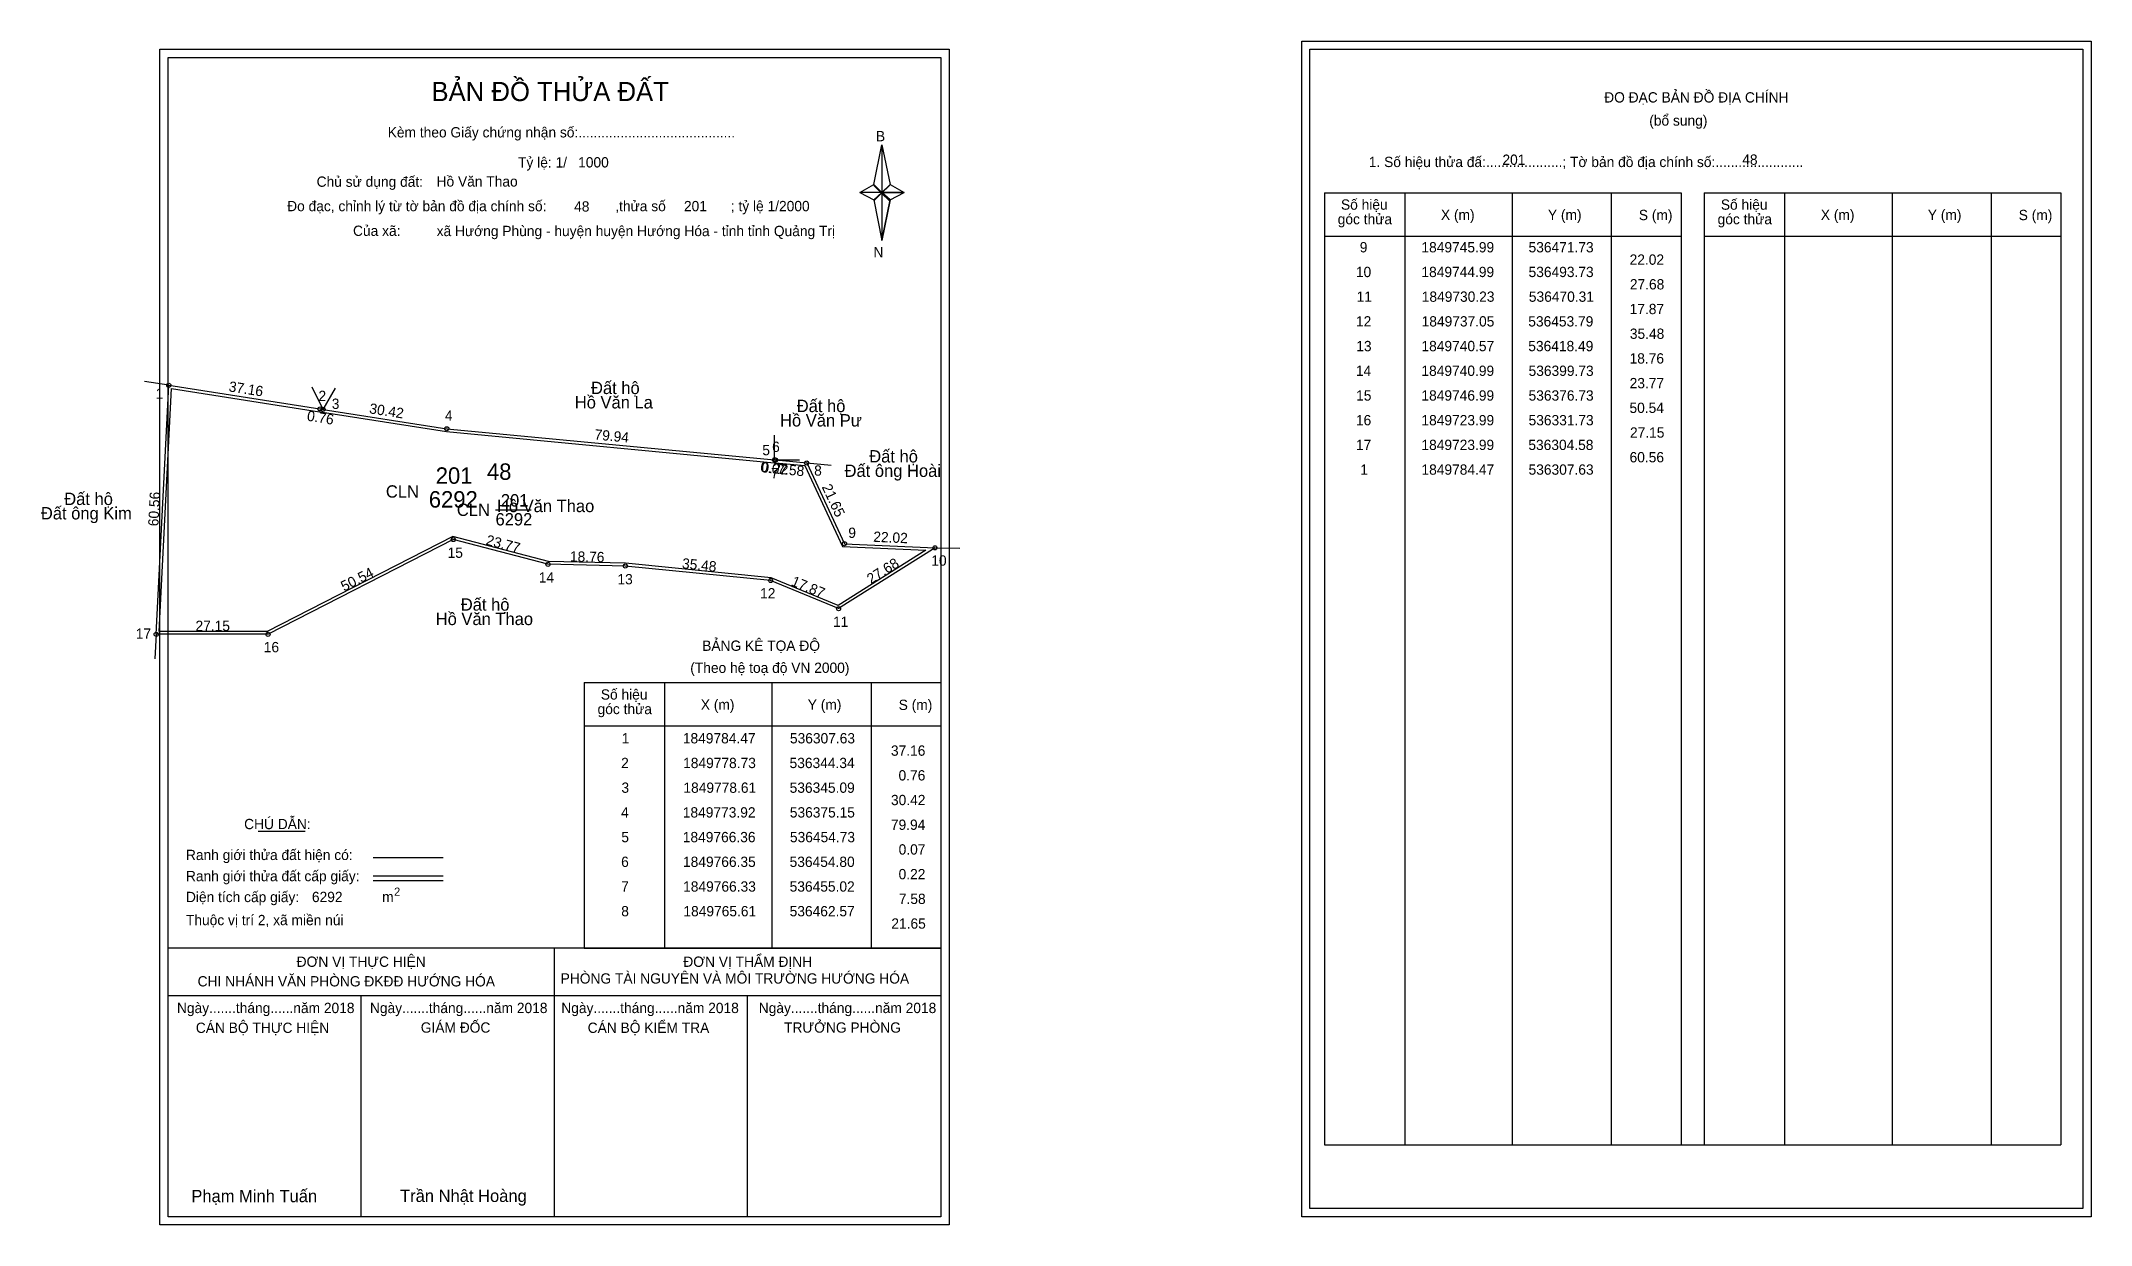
# Model space of a CAD drawing. Extents: x 536277 to 536774, y 1849581 to 1849868.
import ezdxf

# ---------------------------------------------------------------- set-up
doc = ezdxf.new("R2010")
doc.units = 0
for name, color, linetype in [('Level 1', 7, 'Continuous'), ('Level 10', 7, 'Continuous'), ('Level 11', 7, 'Continuous'), ('Level 13', 7, 'Continuous'), ('Level 2', 7, 'Continuous'), ('Level 27', 7, 'Continuous'), ('Level 3', 7, 'Continuous'), ('Level 36', 7, 'Continuous'), ('Level 4', 7, 'Continuous'), ('Level 49', 7, 'Continuous'), ('Level 5', 7, 'Continuous'), ('Level 53', 7, 'Continuous'), ('Level 55', 7, 'Continuous'), ('Level 6', 7, 'Continuous'), ('Level 63', 7, 'Continuous'), ('Level 7', 7, 'Continuous'), ('Level 9', 7, 'Continuous')]:
    doc.layers.add(name, color=color, linetype=linetype)

msp = doc.modelspace()

# ---------------------------------------------------------------- linework, layer by layer
at = {"layer": 'Level 1'}
for p, q in [((536584.77, 1849866.09), (536584.77, 1849866.09)), ((536307.45, 1849864.09), (536307.45, 1849864.09)), ((536478.87, 1849833.21), (536480.84, 1849842.85)), ((536480.84, 1849842.85), (536480.84, 1849831.33)), ((536480.84, 1849842.85), (536482.81, 1849833.21)), ((536475.43, 1849831.33), (536478.87, 1849833.21)), ((536478.87, 1849833.21), (536480.84, 1849831.33)), ((536480.69, 1849831.11), (536478.87, 1849832.99)), ((536480.84, 1849831.33), (536478.87, 1849829.49)), ((536480.69, 1849831.11), (536478.87, 1849829.27)), ((536478.87, 1849829.27), (536480.69, 1849831.11)), ((536482.66, 1849832.99), (536480.69, 1849831.11)), ((536480.69, 1849831.11), (536482.66, 1849832.99)), ((536482.66, 1849829.27), (536480.69, 1849831.11)), ((536482.81, 1849833.21), (536480.84, 1849831.33)), ((536480.84, 1849831.33), (536480.84, 1849819.63)), ((536480.84, 1849831.33), (536486.25, 1849831.33)), ((536480.84, 1849831.33), (536482.81, 1849829.49)), ((536482.81, 1849829.49), (536486.25, 1849831.33)), ((536588.31, 1849831.24), (536674.91, 1849831.24)), ((536607.9, 1849599.97), (536607.9, 1849831.24)), ((536633.97, 1849599.97), (536633.97, 1849831.24)), ((536657.94, 1849831.24), (536657.94, 1849599.97)), ((536674.91, 1849831.24), (536674.91, 1849599.97)), ((536680.56, 1849831.24), (536767.17, 1849831.24)), ((536700.15, 1849599.97), (536700.15, 1849831.24)), ((536726.23, 1849599.97), (536726.23, 1849831.24)), ((536750.2, 1849831.24), (536750.2, 1849599.97)), ((536767.17, 1849831.24), (536767.17, 1849599.97)), ((536478.87, 1849829.49), (536480.84, 1849819.63)), ((536482.81, 1849829.49), (536480.84, 1849819.63)), ((536588.31, 1849820.71), (536674.91, 1849820.71)), ((536680.56, 1849820.71), (536767.17, 1849820.71)), ((536408.55, 1849712.27), (536495.15, 1849712.27)), ((536428.14, 1849647.74), (536428.14, 1849712.27)), ((536454.21, 1849647.74), (536454.21, 1849712.27)), ((536478.18, 1849712.27), (536478.18, 1849647.74)), ((536408.55, 1849701.74), (536495.15, 1849701.74)), ((536329.37, 1849676.16), (536340.77, 1849676.16)), ((536357.23, 1849669.75), (536374.25, 1849669.75)), ((536357.23, 1849665.31), (536374.25, 1849665.31)), ((536357.23, 1849664.21), (536374.25, 1849664.21)), ((536414.28, 1849647.74), (536307.45, 1849647.74)), ((536495.15, 1849647.74), (536390.31, 1849647.74)), ((536401.3, 1849582.52), (536401.3, 1849647.74)), ((536408.55, 1849647.74), (536495.15, 1849647.74)), ((536495.15, 1849636.19), (536307.45, 1849636.19)), ((536354.37, 1849582.52), (536354.37, 1849636.19)), ((536448.22, 1849582.52), (536448.22, 1849636.19)), ((536588.31, 1849599.97), (536767.17, 1849599.97)), ((536495.15, 1849582.52), (536495.15, 1849582.52)), ((536772.47, 1849584.52), (536772.47, 1849584.52))]:
    msp.add_line(p, q, dxfattribs=at)
for points in [[(536478.87, 1849833.21), (536480.84, 1849842.85), (536480.84, 1849831.33)], [(536475.43, 1849831.33), (536478.87, 1849829.49), (536480.84, 1849831.33)], [(536480.84, 1849831.33), (536482.81, 1849833.21), (536486.25, 1849831.33)], [(536480.84, 1849831.33), (536480.84, 1849819.63), (536482.81, 1849829.49)]]:
    msp.add_lwpolyline(points, close=True, dxfattribs=at)
at = {"layer": 'Level 10'}
for p, q in [((536344.34, 1849778.73), (536345.09, 1849778.61)), ((536454.73, 1849766.36), (536454.8, 1849766.35)), ((536470.31, 1849730.23), (536453.79, 1849737.05))]:
    msp.add_line(p, q, dxfattribs=at)
for points in [[(536454.73, 1849766.36), (536454.8, 1849766.35), (536455.02, 1849766.33), (536462.57, 1849765.61), (536471.73, 1849745.99), (536493.73, 1849744.99), (536470.31, 1849730.23), (536453.79, 1849737.05), (536418.49, 1849740.57), (536399.73, 1849740.99), (536376.73, 1849746.99), (536331.73, 1849723.99), (536304.58, 1849723.99), (536307.63, 1849784.47), (536344.34, 1849778.73), (536345.09, 1849778.61), (536375.15, 1849773.92)], [(536454.65, 1849765.66), (536454.72, 1849765.65), (536454.96, 1849765.63), (536462.11, 1849764.95), (536471.27, 1849745.31), (536491.47, 1849744.39), (536470.24, 1849731.02), (536453.96, 1849737.74), (536418.53, 1849741.27), (536399.83, 1849741.69), (536376.65, 1849747.73), (536331.56, 1849724.69), (536305.32, 1849724.69), (536308.29, 1849783.66), (536344.23, 1849778.04), (536344.98, 1849777.92), (536375.06, 1849773.23)]]:
    msp.add_lwpolyline(points, close=True, dxfattribs=at)
at = {"layer": 'Level 11'}
for centre in [(536307.63, 1849784.47), (536344.34, 1849778.73), (536345.09, 1849778.61), (536375.15, 1849773.92), (536454.73, 1849766.36), (536454.73, 1849766.36), (536454.8, 1849766.35), (536455.02, 1849766.33), (536462.57, 1849765.61), (536376.73, 1849746.99), (536471.73, 1849745.99), (536493.73, 1849744.99), (536399.73, 1849740.99), (536418.49, 1849740.57), (536453.79, 1849737.05), (536470.31, 1849730.23), (536304.58, 1849723.99), (536331.73, 1849723.99)]:
    msp.add_circle(centre, 0.5, dxfattribs=at)
at = {"layer": 'Level 27'}
for p, q in [((536307.63, 1849784.47), (536301.71, 1849785.42)), ((536345.09, 1849778.61), (536342.47, 1849784.01)), ((536345.09, 1849778.61), (536348.09, 1849783.81)), ((536454.73, 1849766.36), (536454.73, 1849772.36)), ((536454.8, 1849766.35), (536460.8, 1849766.4)), ((536462.57, 1849765.61), (536468.54, 1849765.04)), ((536493.73, 1849744.99), (536499.73, 1849744.94)), ((536304.58, 1849723.99), (536304.28, 1849718))]:
    msp.add_line(p, q, dxfattribs=at)
at = {"layer": 'Level 3'}
for p, q in [((536588.31, 1849831.24), (536588.31, 1849599.97)), ((536680.56, 1849831.24), (536680.56, 1849599.97)), ((536408.55, 1849712.27), (536408.55, 1849647.74))]:
    msp.add_line(p, q, dxfattribs=at)
at = {"layer": 'Level 63'}
for points in [[(536305.45, 1849866.09), (536497.15, 1849866.09), (536497.15, 1849580.52), (536305.45, 1849580.52)], [(536582.78, 1849868.09), (536774.48, 1849868.09), (536774.48, 1849582.52), (536582.78, 1849582.52)], [(536584.78, 1849866.09), (536772.48, 1849866.09), (536772.48, 1849584.52), (536584.78, 1849584.52)], [(536307.45, 1849864.09), (536495.15, 1849864.09), (536495.15, 1849582.52), (536307.45, 1849582.52)]]:
    msp.add_lwpolyline(points, close=True, dxfattribs=at)
at = {"layer": 'Level 9'}
msp.add_line((536386.99, 1849754.23), (536395.68, 1849754.23), dxfattribs=at)

# ---------------------------------------------------------------- texts
at = {"layer": 'Level 1'}
for s, height, p in [('BẢN ĐỒ THỬA ĐẤT', 4.6657, (536371.42, 1849853.5)), ('ĐO ĐẠC BẢN ĐỒ ĐỊA CHÍNH', 2.5, (536656.25, 1849853.15)), ('(bổ sung)', 2.5, (536667.19, 1849847.53)), ('Kèm theo Giấy chứng nhận số:.........................................', 2.5, (536360.8, 1849844.67)), ('B', 2.5, (536479.38, 1849843.73)), ('1. Số hiệu thửa đấ:....................; Tờ bản đồ địa chính số:.......................', 2.5, (536599.08, 1849837.47)), ('Chủ sử dụng đất:', 2.5, (536343.54, 1849832.68)), ('Đo đạc, chỉnh lý từ tờ bản đồ địa chính số:                  ,thửa số                 ; tỷ lệ 1/2000', 2.5, (536336.38, 1849826.75)), ('góc thửa', 2.5, (536591.53, 1849823.58)), ('Số hiệu', 2.5, (536592.32, 1849827.11)), ('X (m)', 2.5, (536616.6, 1849824.63)), ('Y (m)', 2.5, (536642.58, 1849824.63)), ('S (m)', 2.5, (536664.66, 1849824.58)), ('góc thửa', 2.5, (536683.79, 1849823.58)), ('Số hiệu', 2.5, (536684.58, 1849827.11)), ('X (m)', 2.5, (536708.86, 1849824.63)), ('Y (m)', 2.5, (536734.84, 1849824.63)), ('S (m)', 2.5, (536756.92, 1849824.58)), ('Của xã:', 2.5, (536352.38, 1849820.75)), ('N', 2.5, (536478.78, 1849815.56)), ('BẢNG KÊ TỌA ĐỘ', 2.5, (536437.18, 1849719.97)), ('(Theo hệ toạ độ VN 2000)', 2.5, (536434.28, 1849714.61)), ('Số hiệu', 2.5, (536412.56, 1849708.13)), ('góc thửa', 2.5, (536411.77, 1849704.6)), ('X (m)', 2.5, (536436.84, 1849705.66)), ('Y (m)', 2.5, (536462.82, 1849705.66)), ('S (m)', 2.5, (536484.9, 1849705.61)), ('CHÚ DẪN:', 2.5, (536325.93, 1849676.66)), ('Ranh giới thửa đất hiện có:', 2.5, (536311.8, 1849669.16)), ('Ranh giới thửa đất cấp giấy:', 2.5, (536311.8, 1849664.02)), ('Diện tích cấp giấy:', 2.5, (536311.8, 1849658.94)), ('m', 2.5, (536359.45, 1849658.96)), ('2', 2, (536362.35, 1849660.47)), ('Thuộc vị trí 2, xã miền núi', 2.5, (536311.8, 1849653.34)), ('ĐƠN VỊ THỰC HIỆN', 2.5, (536338.68, 1849643.22)), ('ĐƠN VỊ THẨM ĐỊNH', 2.5, (536432.59, 1849643.22)), ('CHI NHÁNH VĂN PHÒNG ĐKĐĐ HƯỚNG HÓA', 2.5, (536314.64, 1849638.46)), ('PHÒNG TÀI NGUYÊN VÀ MÔI TRƯỜNG HƯỚNG HÓA', 2.5, (536402.81, 1849639.15)), ('Ngày.......tháng......năm 2018', 2.5, (536309.62, 1849631.99)), ('Ngày.......tháng......năm 2018', 2.5, (536356.49, 1849631.99)), ('Ngày.......tháng......năm 2018', 2.5, (536402.96, 1849631.99)), ('Ngày.......tháng......năm 2018', 2.5, (536450.92, 1849631.99)), ('CÁN BỘ THỰC HIỆN', 2.5, (536314.2, 1849627.17)), ('GIÁM ĐỐC', 2.5, (536368.83, 1849627.23)), ('CÁN BỘ KIỂM TRA', 2.5, (536409.37, 1849627.17)), ('TRƯỞNG PHÒNG', 2.5, (536457.06, 1849627.23)), ('Phạm Minh Tuấn', 3, (536313.11, 1849586.06)), ('Trần Nhật Hoàng', 3, (536363.8, 1849586.11))]:
    msp.add_text(s, height=height, dxfattribs=at).set_placement(p)
at = {"layer": 'Level 11'}
msp.add_text('Tỷ lệ: 1/', height=2.5, dxfattribs=at).set_placement((536392.46, 1849837.36))
at = {"layer": 'Level 13'}
for s, p in [('CLN', (536377.6, 1849752.73)), ('201', (536388.28, 1849755.03)), ('6292', (536386.99, 1849750.43))]:
    msp.add_text(s, height=3, dxfattribs=at).set_placement(p)
at = {"layer": 'Level 2'}
msp.add_text('Hồ Văn Thao', height=3, dxfattribs=at).set_placement((536387.33, 1849753.66))
at = {"layer": 'Level 3'}
msp.add_text('CLN', height=3, dxfattribs=at).set_placement((536360.36, 1849757.18))
at = {"layer": 'Level 36'}
for s, p in [('Đất hộ', (536410.18, 1849782.34)), ('Hồ Văn La', (536406.24, 1849778.84)), ('Đất hộ', (536460.14, 1849777.96)), ('Hồ Văn Pư', (536456.09, 1849774.46)), ('Đất ông Hoài', (536471.76, 1849762.22)), ('Đất hộ', (536477.75, 1849765.72)), ('Đất hộ', (536282.24, 1849755.39)), ('Đất ông Kim', (536276.57, 1849751.89)), ('Đất hộ', (536378.55, 1849729.73)), ('Hồ Văn Thao', (536372.46, 1849726.23))]:
    msp.add_text(s, height=3, dxfattribs=at).set_placement(p)
at = {"layer": 'Level 4'}
msp.add_text('201', height=4, dxfattribs=at).set_placement((536372.46, 1849760.54))
at = {"layer": 'Level 49'}
for s, rotation, p in [('37.16', 351.1132, (536322.07, 1849783.02)), ('0.76', 350.9097, (536341.07, 1849775.91)), ('30.42', 351.1321, (536356.21, 1849777.68)), ('79.94', 354.5733, (536410.94, 1849771.32)), ('0.07', 351.8699, (536451.18, 1849763.53)), ('0.22', 354.8056, (536451.47, 1849763.34)), ('7.58', 354.5525, (536455.37, 1849762.98)), ('21.65', 295.0265, (536466.17, 1849759.79)), ('60.56', 87.113, (536305.1, 1849750.19)), ('23.77', 345.3791, (536384.49, 1849745.79)), ('22.02', 357.3974, (536478.69, 1849746.47)), ('18.76', 358.7175, (536405.04, 1849741.67)), ('35.48', 354.3055, (536432.19, 1849740.01)), ('27.68', 32.2204, (536478.17, 1849736.13)), ('50.54', 27.0721, (536350.22, 1849734.34)), ('17.87', 337.5676, (536458.59, 1849735.93)), ('27.15', 360, (536314.12, 1849724.79))]:
    msp.add_text(s, height=2.5, rotation=rotation, dxfattribs=at).set_placement(p)
at = {"layer": 'Level 5'}
msp.add_text('6292', height=4, dxfattribs=at).set_placement((536370.78, 1849754.76))
at = {"layer": 'Level 53'}
for s, p in [('9', (536596.88, 1849816.75)), ('1849745.99', (536611.86, 1849816.75)), ('536471.73', (536637.88, 1849816.75)), ('22.02', (536662.42, 1849813.75)), ('10', (536595.95, 1849810.75)), ('1849744.99', (536611.86, 1849810.75)), ('536493.73', (536637.88, 1849810.75)), ('27.68', (536662.48, 1849807.75)), ('11', (536596.11, 1849804.75)), ('1849730.23', (536611.94, 1849804.75)), ('536470.31', (536637.95, 1849804.75)), ('12', (536595.96, 1849798.75)), ('1849737.05', (536611.91, 1849798.75)), ('536453.79', (536637.81, 1849798.75)), ('17.87', (536662.43, 1849801.75)), ('13', (536596.03, 1849792.75)), ('1849740.57', (536611.87, 1849792.75)), ('536418.49', (536637.81, 1849792.75)), ('35.48', (536662.48, 1849795.75)), ('18.76', (536662.41, 1849789.75)), ('14', (536595.94, 1849786.75)), ('1849740.99', (536611.86, 1849786.75)), ('536399.73', (536637.88, 1849786.75)), ('23.77', (536662.43, 1849783.75)), ('15', (536596, 1849780.75)), ('1849746.99', (536611.86, 1849780.75)), ('536376.73', (536637.88, 1849780.75)), ('50.54', (536662.39, 1849777.75)), ('16', (536595.95, 1849774.75)), ('1849723.99', (536611.86, 1849774.75)), ('536331.73', (536637.88, 1849774.75)), ('17', (536595.96, 1849768.75)), ('1849723.99', (536611.86, 1849768.75)), ('536304.58', (536637.83, 1849768.75)), ('27.15', (536662.51, 1849771.75)), ('1', (536597.03, 1849762.75)), ('1849784.47', (536611.87, 1849762.75)), ('536307.63', (536637.88, 1849762.75)), ('60.56', (536662.41, 1849765.75)), ('1', (536417.64, 1849697.49)), ('1849784.47', (536432.48, 1849697.49)), ('536307.63', (536458.49, 1849697.49)), ('37.16', (536483.02, 1849694.49)), ('2', (536417.49, 1849691.49)), ('1849778.73', (536432.55, 1849691.49)), ('536344.34', (536458.4, 1849691.49)), ('0.76', (536484.87, 1849688.49)), ('3', (536417.57, 1849685.49)), ('1849778.61', (536432.62, 1849685.49)), ('536345.09', (536458.42, 1849685.49)), ('4', (536417.48, 1849679.49)), ('1849773.92', (536432.47, 1849679.49)), ('536375.15', (536458.46, 1849679.49)), ('30.42', (536483.03, 1849682.49)), ('5', (536417.54, 1849673.49)), ('1849766.36', (536432.47, 1849673.49)), ('536454.73', (536458.49, 1849673.49)), ('79.94', (536483.01, 1849676.49)), ('0.07', (536484.89, 1849670.49)), ('6', (536417.49, 1849667.49)), ('1849766.35', (536432.52, 1849667.49)), ('536454.80', (536458.41, 1849667.49)), ('0.22', (536484.88, 1849664.49)), ('7', (536417.5, 1849661.49)), ('1849766.33', (536432.55, 1849661.49)), ('536455.02', (536458.42, 1849661.49)), ('7.58', (536484.94, 1849658.49)), ('8', (536417.52, 1849655.49)), ('1849765.61', (536432.62, 1849655.49)), ('536462.57', (536458.42, 1849655.49)), ('21.65', (536483.12, 1849652.49))]:
    msp.add_text(s, height=2.5, dxfattribs=at).set_placement(p)
at = {"layer": 'Level 55'}
for s, height, p in [('1', 0.4, (536307.52, 1849784.47)), ('0', 0.11, (536307.59, 1849784.36)), ('0', 0.11, (536307.59, 1849784.36)), ('2', 0.4, (536344.2, 1849778.73)), ('265', 0.11, (536344.97, 1849778.5)), ('3', 0.4, (536344.97, 1849778.61)), ('4', 0.4, (536375.01, 1849773.92)), ('265', 0.11, (536375.03, 1849773.81)), ('5', 0.4, (536454.6, 1849766.36)), ('265', 0.11, (536454.61, 1849766.25)), ('6', 0.4, (536454.66, 1849766.35)), ('0', 0.11, (536454.69, 1849766.25)), ('0', 0.11, (536454.76, 1849766.24)), ('7', 0.4, (536454.89, 1849766.33)), ('8', 0.4, (536462.44, 1849765.61)), ('0', 0.11, (536462.53, 1849765.5)), ('0', 0.11, (536462.53, 1849765.5)), ('15', 0.4, (536376.45, 1849746.99)), ('0', 0.11, (536376.69, 1849746.88)), ('9', 0.4, (536471.59, 1849745.99)), ('0', 0.11, (536471.69, 1849745.88)), ('0', 0.11, (536471.69, 1849745.88)), ('10', 0.4, (536493.45, 1849744.99)), ('14', 0.4, (536399.44, 1849740.99)), ('0', 0.11, (536399.69, 1849740.88)), ('13', 0.4, (536418.22, 1849740.57)), ('0', 0.11, (536418.45, 1849740.46)), ('0', 0.11, (536493.69, 1849744.88)), ('0', 0.11, (536493.69, 1849744.88)), ('0', 0.11, (536493.69, 1849744.88)), ('12', 0.4, (536453.51, 1849737.05)), ('0', 0.11, (536453.75, 1849736.94)), ('11', 0.4, (536470.05, 1849730.23)), ('0', 0.11, (536470.27, 1849730.12)), ('17', 0.4, (536304.3, 1849723.99)), ('0', 0.11, (536304.54, 1849723.88)), ('0', 0.11, (536304.54, 1849723.88)), ('0', 0.11, (536304.54, 1849723.88)), ('16', 0.4, (536331.45, 1849723.99)), ('0', 0.11, (536331.69, 1849723.88))]:
    msp.add_text(s, height=height, dxfattribs=at).set_placement(p)
at = {"layer": 'Level 6'}
for s, p in [('201', (536631.53, 1849838.01)), ('48', (536689.78, 1849838.03)), ('Hồ Văn Thao', (536372.67, 1849832.74)), ('1000', (536407.05, 1849837.38)), ('48', (536406.08, 1849826.66)), ('201', (536432.75, 1849826.74)), ('xã Hướng Phùng - huyện huyện Hướng Hóa - tỉnh tỉnh Quảng Trị', (536372.69, 1849820.7)), ('6292', (536342.39, 1849658.95))]:
    msp.add_text(s, height=2.5, dxfattribs=at).set_placement(p)
at = {"layer": 'Level 7'}
msp.add_text('48', height=4, dxfattribs=at).set_placement((536384.9, 1849761.5))
at = {"layer": 'Level 9'}
for s, p in [('1', (536304.45, 1849781.21)), ('2', (536343.99, 1849780.64)), ('3', (536347.21, 1849778.74)), ('4', (536374.69, 1849775.85)), ('6', (536454.16, 1849768.29)), ('5', (536451.78, 1849767.48)), ('7', (536453.88, 1849761.89)), ('8', (536464.37, 1849762.52)), ('9', (536472.66, 1849747.4)), ('15', (536375.35, 1849742.56)), ('10', (536492.82, 1849740.66)), ('14', (536397.5, 1849736.57)), ('13', (536416.6, 1849736.13)), ('12', (536451.24, 1849732.7)), ('11', (536468.96, 1849725.79)), ('17', (536299.62, 1849722.9)), ('16', (536330.7, 1849719.63))]:
    msp.add_text(s, height=2.5, dxfattribs=at).set_placement(p)

doc.saveas('drawing.dxf')
